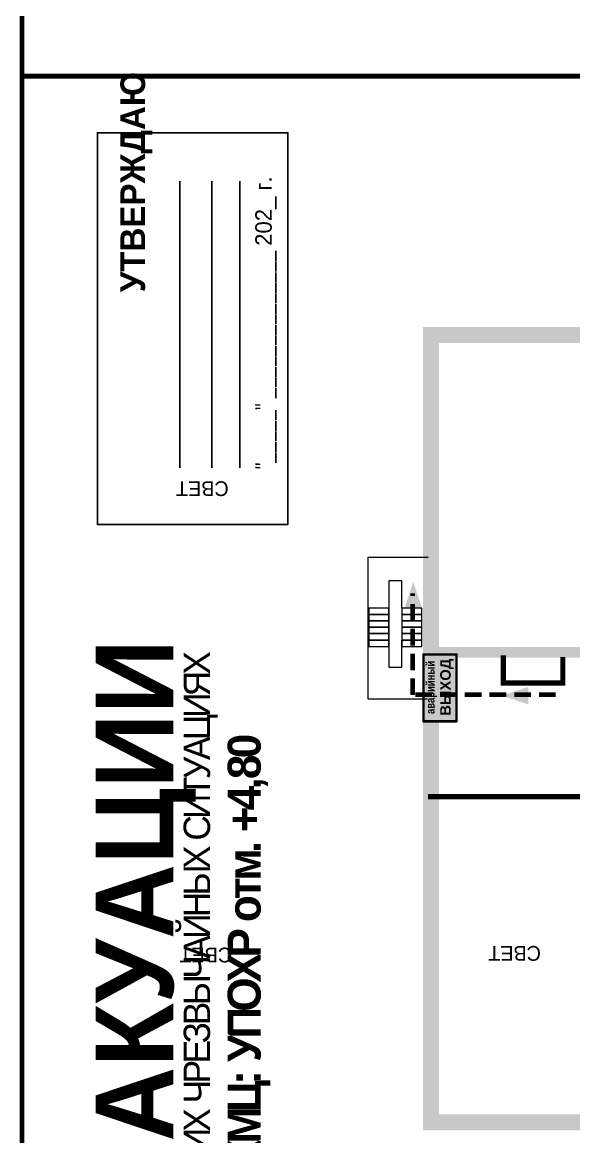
# Model space of a CAD drawing. Header units: millimetres. Extents: x 13114 to 67229, y 22859 to 38520.
# Drawn here: x 22483.5 to 22617.3, y 31430.1 to 31700.4 of the extents above; entities that cross this region are included whole.
import ezdxf

# ---------------------------------------------------------------- set-up
doc = ezdxf.new("R2010")
doc.units = ezdxf.units.MM
doc.linetypes.add('{ Wide Dash }', pattern=[12, 4, -2, 4, -2])
doc.layers.add('План_Штампы', color=7, linetype='Continuous')
doc.styles.add('обычный', font='arial.ttf')

# ---------------------------------------------------------------- blocks, each defined once
blk = doc.blocks.new('A$C41C009D9')
at = {"true_color": 0xffffff}
blk.add_hatch(color=7, dxfattribs=at).paths.add_polyline_path([(0, 8), (-16, 8), (-16, 0), (0, 0)])
h = blk.add_hatch(color=126)
h.dxf.hatch_style = 1
h.paths.add_polyline_path([(-15.8, 7.8), (-15.8, 0.2), (-0.2, 0.2), (-0.2, 7.8)])
at = {"color": 126}
for points in [[(-16, 0), (0, 0), (0, 8), (-16, 8)], [(-16, 0), (0, 0), (0, 8), (-16, 8)], [(-15.8, 7.8), (-0.2, 7.8), (-0.2, 0.2), (-15.8, 0.2)]]:
    blk.add_lwpolyline(points, close=True, dxfattribs=at)
at = {"color": 7, "true_color": 0xffffff, "insert": (-15.8, 7.3), "char_height": 2.5, "width": 15.5999, "attachment_point": 1, "style": 'обычный'}
blk.add_mtext('\\pi1.6133;{\\fArial|b1|i0|c204|p34;\\H0.8x;\\W0.8;аварийный\\H1.25x;\\W1;\\P\\pi1.2327;ВЫХОД}', dxfattribs=at)

msp = doc.modelspace()

# ---------------------------------------------------------------- linework, layer by layer
at = {"color": 1, "lineweight": 100}
for points in [[(22483.53, 32082.37), (23083.53, 32082.37), (23083.53, 31687.37), (22483.53, 31687.37)], [(22483.53, 31687.37), (23083.53, 31687.37), (23083.53, 31292.37), (22483.53, 31292.37)]]:
    msp.add_lwpolyline(points, close=True, dxfattribs=at)
msp.add_lwpolyline([(22501.73, 31578.59), (22501.73, 31673.6), (22547.93, 31673.6), (22547.93, 31578.59)], close=True)
for points in [[(22521.77, 31592.34), (22521.77, 31661.87)], [(22529.53, 31592.34), (22529.53, 31661.87)], [(22536.32, 31592.34), (22536.32, 31661.87)]]:
    msp.add_lwpolyline(points)
at = {"lineweight": 0}
for points, const_width in [([(22895.23, 31624.55), (22582.66, 31624.55), (22582.66, 31621.17)], 3.84), ([(22582.66, 31544.12), (22582.66, 31624.35)], 3.84), ([(22831.1, 31547.6), (22583.37, 31547.6)], 2.56), ([(22614.61, 31546.45), (22614.61, 31540.15), (22600.16, 31540.15), (22600.16, 31546.84)], 1.28), ([(22895.23, 31433.55), (22582.66, 31433.55), (22582.66, 31538.07)], 3.84), ([(22625.27, 31512.57), (22581.89, 31512.57)], 1.28)]:
    msp.add_lwpolyline(points, dxfattribs=dict(at, const_width=const_width))
for points in [[(22581.78, 31536.25), (22567.42, 31536.25), (22567.42, 31570.69), (22581.99, 31570.69)], [(22575.58, 31558.3), (22575.58, 31564.96), (22572.43, 31564.96), (22572.43, 31544), (22575.58, 31544), (22575.58, 31550.56)]]:
    msp.add_lwpolyline(points, dxfattribs=at)
at = {"color": 126, "linetype": '{ Wide Dash }', "lineweight": 100, "true_color": 0x008754}
msp.add_lwpolyline([(22612.87, 31537.25), (22578.27, 31537.25), (22578.27, 31561.86)], dxfattribs=at)
at = {"lineweight": 0}
for points in [[(22572.43, 31558.3), (22567.58, 31558.3), (22567.58, 31556.75), (22572.43, 31556.75)], [(22580.44, 31558.3), (22575.58, 31558.3), (22575.58, 31556.75), (22580.44, 31556.75)], [(22572.43, 31556.75), (22567.58, 31556.75), (22567.58, 31555.2), (22572.43, 31555.2)], [(22580.44, 31556.75), (22575.58, 31556.75), (22575.58, 31555.2), (22580.44, 31555.2)], [(22572.43, 31555.2), (22567.58, 31555.2), (22567.58, 31553.65), (22572.43, 31553.65)], [(22572.43, 31553.65), (22567.58, 31553.65), (22567.58, 31552.11), (22572.43, 31552.11)], [(22580.44, 31555.2), (22575.58, 31555.2), (22575.58, 31553.65), (22580.44, 31553.65)], [(22580.44, 31553.65), (22575.58, 31553.65), (22575.58, 31552.11), (22580.44, 31552.11)], [(22572.43, 31552.11), (22567.58, 31552.11), (22567.58, 31550.56), (22572.43, 31550.56)], [(22572.43, 31550.56), (22567.58, 31550.56), (22567.58, 31549.01), (22572.43, 31549.01)], [(22580.44, 31552.11), (22575.58, 31552.11), (22575.58, 31550.56), (22580.44, 31550.56)], [(22580.44, 31550.56), (22575.58, 31550.56), (22575.58, 31549.01), (22580.44, 31549.01)]]:
    msp.add_lwpolyline(points, close=True, dxfattribs=at)
at = {"layer": 'План_Штампы', "color": 126, "true_color": 0x008754}
for points in [[(22580.47, 31558.23), (22576.24, 31558.25), (22578.34, 31564.74)], [(22606.25, 31539.18), (22606.24, 31534.95), (22599.75, 31537.05)]]:
    msp.add_solid(points, dxfattribs=at)

# ---------------------------------------------------------------- block references
at = {"xscale": 1.024, "yscale": 1.024, "zscale": 1.024, "rotation": 90}
msp.add_blockref('A$C41C009D9', (22588.93, 31547.14), dxfattribs=at)

# ---------------------------------------------------------------- texts
at = {"lineweight": 0, "style": 'обычный'}
for s, insert, char_height, width, attachment_point, rotation in [('\\pi-18,l18,t18;{\\fProxima Nova Rg|b1|i0|c204|p2;УТВЕРЖДАЮ\\H1.1997x; }', (22511.19, 31661.63), 6, 126.6484, 5, 90), ('{\\fArial Narrow|b0|i0|c204|p34;"_____" ______________ \\fProxima Nova Rg|b0|i0|c204|p2;202_ г. }', (22542.61, 31627.5), 4, 78.6503, 5, 90), ('\\pi-10.752,l10.752,t10.752;{\\fProxima Nova Rg|b0|i0|c204|p2;СВЕТ\\H1.1997x; }', (22527.19, 31587.31), 3.584, 162.1099, 5, 180), ('{\\fProxima Nova Rg|b1|i0|c204|p2;ПЛАН ЭВАКУАЦИИ}', (22501.33, 31313.77), 18.81, 422.276, 1, 90), ('\\pi-10.752,l10.752,t10.752;{\\fProxima Nova Rg|b0|i0|c204|p2;СВЕТ\\H1.1997x; }', (22528.04, 31474.18), 3.584, 162.1099, 5, 180), ('\\pi-10.752,l10.752,t10.752;{\\fProxima Nova Rg|b0|i0|c204|p2;СВЕТ\\H1.1997x; }', (22602.91, 31474.58), 3.584, 162.1099, 5, 180)]:
    msp.add_mtext(s, dxfattribs=dict(at, insert=insert, char_height=char_height, width=width, attachment_point=attachment_point, rotation=rotation))
at = {"color": 0, "lineweight": 0, "insert": (22522.49, 31441.97), "char_height": 8, "width": 449.2158, "attachment_point": 5, "rotation": 90, "style": 'обычный'}
msp.add_mtext('{\\fArial Black|b1|i0|c204|p34;\\H2x;\\T0.85;  \\fArial Narrow|b0|i0|c204|p34;\\H0.8x;\\W0.9;\\P\\fProxima Nova Rg|b0|i0|c204|p2;\\H0.5x;\\W1;\\C256;ПРИ ПОЖАРЕ  ИЛИ ДРУГИХ ЧРЕЗВЫЧАЙНЫХ СИТУАЦИЯХ  \\PИЗ ПОМЕЩЕНИЙ \\fProxima Nova Rg|b1|i0|c204|p2;\\H1.25x; ХМЦ: УПОХР отм. +4,80}', dxfattribs=at)

doc.saveas('drawing.dxf')
